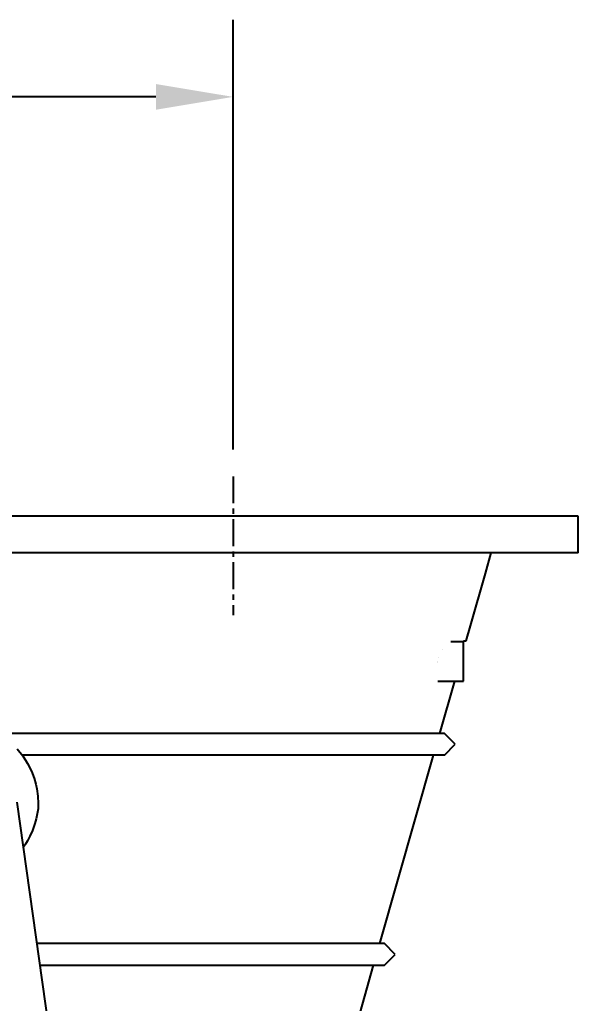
# Model space of a CAD drawing. Header units: inches. Extents: x 0 to 533, y 0 to 406.
# Drawn here: x 214.87 to 240.89, y 201.52 to 247.38 of the extents above; entities that cross this region are included whole.
import ezdxf

# ---------------------------------------------------------------- set-up
doc = ezdxf.new("R2010")
doc.units = ezdxf.units.IN
doc.header["$MEASUREMENT"] = 0
doc.linetypes.add('CENTER', pattern=[2, 1.25, -0.25, 0.25, -0.25])
doc.layers.add('UnFound-2', color=7, linetype='Continuous')
doc.styles.get("Standard").update_dxf_attribs({"font": 'arial.ttf'})
doc.dimstyles.new('STANDARD 2 PLCS', dxfattribs={"dimtxt": 0.125, "dimasz": 0.18, "dimexe": 0.18, "dimexo": 0.0625, "dimgap": 0.09, "dimtad": 0, "dimtih": 1, "dimtoh": 1, "dimzin": 4, "dimdsep": 46, "dimtxsty": 'Standard', "dimcen": 0.09, "dimaunit": 1, "dimadec": 0, "dimazin": 1, "dimtfac": 1, "dimtofl": 0, "dimtmove": 1, "dimatfit": 3, "dimfxl": 1, "dimtolj": 1, "dimtzin": 4, "dimarcsym": 0})

# ---------------------------------------------------------------- blocks, each defined once
blk = doc.blocks.new('P1DISCHARGESV')
at = {"color": 5, "linetype": 'CENTER'}
blk.add_line((-18.801, 34.347), (-18.801, 27.878), dxfattribs=at)
for p, q in [((-2.722, 32.5), (-34.88, 32.5)), ((-2.723, 30.777), (-2.722, 32.5)), ((-2.723, 30.777), (-30.183, 30.777)), ((-7.049, 29.821), (-6.778, 30.777)), ((-7.742, 27.388), (-7.049, 29.821)), ((-7.945, 26.685), (-7.742, 27.388)), ((-8.066, 26.634), (-8.667, 26.634)), ((-8.066, 26.634), (-8.066, 26.685)), ((-8.066, 26.685), (-7.945, 26.685)), ((-8.066, 24.802), (-8.066, 26.634)), ((-9.264, 24.802), (-8.066, 24.802)), ((-9.176, 22.359), (-8.481, 24.802)), ((-8.961, 22.359), (-29.321, 22.359)), ((-8.458, 21.857), (-8.961, 22.359)), ((-28.861, 21.644), (-28.602, 21.312)), ((-8.961, 21.354), (-8.458, 21.857)), ((-8.961, 21.354), (-28.632, 21.354)), ((-28.602, 21.312), (-28.378, 20.963)), ((-11.97, 12.562), (-9.464, 21.354)), ((-28.378, 20.963), (-28.195, 20.599)), ((-28.195, 20.599), (-28.071, 20.276)), ((-28.071, 20.276), (-27.991, 20.002)), ((-27.991, 20.002), (-27.944, 19.78)), ((-27.944, 19.78), (-27.899, 19.445)), ((-27.899, 19.445), (-27.887, 19.104)), ((-26.229, 0.503), (-28.866, 19.166)), ((-27.887, 18.854), (-27.944, 18.544)), ((-27.887, 19.104), (-27.887, 18.854)), ((-27.978, 18.376), (-28.035, 18.157)), ((-27.944, 18.544), (-27.978, 18.376)), ((-28.035, 18.157), (-28.15, 17.831)), ((-28.268, 17.567), (-28.378, 17.36)), ((-28.15, 17.831), (-28.268, 17.567)), ((-28.468, 17.208), (-28.566, 17.06)), ((-28.378, 17.36), (-28.468, 17.208)), ((-11.755, 12.562), (-27.928, 12.562)), ((-11.252, 12.059), (-11.755, 12.562)), ((-11.755, 11.557), (-11.252, 12.059)), ((-27.786, 11.557), (-11.755, 11.557)), ((-14.83, 2.513), (-12.257, 11.557))]:
    blk.add_line(p, q)
at = {"layer": 'UnFound-2', "color": 7, "lineweight": 9}
for points in [[(-8.966, 26.397, 0.000482, 0.000482, 0), (-8.956, 26.41, 0.000482, 0.000482, 0), (-8.947, 26.422, 0.000482, 0.000482, 0), (-8.939, 26.434, 0.000482, 0.000482, 0), (-8.93, 26.447, 0.000482, 0.000482, 0), (-8.921, 26.459, 0.000482, 0.000482, 0), (-8.911, 26.471, 0.000482, 0.000482, 0), (-8.902, 26.482, 0.000482, 0.000482, 0), (-8.892, 26.493, 0.000482, 0.000482, 0), (-8.883, 26.502, 0.000482, 0.000482, 0), (-8.874, 26.513, 0.000482, 0.000482, 0), (-8.863, 26.522, 0.000482, 0.000482, 0), (-8.856, 26.531, 0.000482, 0.000482, 0), (-8.846, 26.54, 0.000482, 0.000482, 0), (-8.836, 26.548, 0.000482, 0.000482, 0), (-8.827, 26.557, 0.000482, 0.000482, 0), (-8.817, 26.565, 0.000482, 0.000482, 0), (-8.81, 26.573, 0.000482, 0.000482, 0), (-8.8, 26.579, 0.000482, 0.000482, 0), (-8.793, 26.585, 0.000482, 0.000482, 0), (-8.782, 26.591, 0.000482, 0.000482, 0), (-8.776, 26.597, 0.000482, 0.000482, 0), (-8.766, 26.603, 0.000482, 0.000482, 0), (-8.758, 26.608, 0.000482, 0.000482, 0), (-8.75, 26.612, 0.000482, 0.000482, 0), (-8.742, 26.616, 0.000482, 0.000482, 0), (-8.732, 26.619, 0.000482, 0.000482, 0), (-8.725, 26.623, 0.000482, 0.000482, 0), (-8.717, 26.625, 0.000482, 0.000482, 0), (-8.711, 26.628, 0.000482, 0.000482, 0), (-8.703, 26.631, 0.000482, 0.000482, 0), (-8.695, 26.631, 0.000482, 0.000482, 0), (-8.687, 26.633, 0.000482, 0.000482, 0), (-8.681, 26.634, 0.000482, 0.000482, 0), (-8.672, 26.634, 0.000482, 0.000482, 0), (-8.667, 26.634, 0.000482, 0.000482, 0)], [(-8.066, 26.634, 0.0051, 0.0051, 0), (-8.066, 26.686, 0.0051, 0.0051, 0)], [(-9.286, 25.718, 0.00112, 0.00112, 0), (-9.279, 25.742, 0.00112, 0.00112, 0), (-9.268, 25.769, 0.00112, 0.00112, 0), (-9.261, 25.793, 0.00112, 0.00112, 0), (-9.252, 25.819, 0.00112, 0.00112, 0), (-9.242, 25.845, 0.00112, 0.00112, 0), (-9.232, 25.87, 0.00112, 0.00112, 0), (-9.223, 25.896, 0.00112, 0.00112, 0), (-9.213, 25.92, 0.00112, 0.00112, 0), (-9.204, 25.944, 0.00112, 0.00112, 0), (-9.193, 25.969, 0.00112, 0.00112, 0), (-9.184, 25.993, 0.00112, 0.00112, 0), (-9.174, 26.017, 0.00112, 0.00112, 0), (-9.163, 26.039, 0.00112, 0.00112, 0), (-9.151, 26.06, 0.00112, 0.00112, 0), (-9.143, 26.083, 0.00112, 0.00112, 0), (-9.132, 26.102, 0.00112, 0.00112, 0), (-9.125, 26.12, 0.00112, 0.00112, 0), (-9.115, 26.138, 0.00112, 0.00112, 0), (-9.108, 26.154, 0.00112, 0.00112, 0), (-9.099, 26.17, 0.00112, 0.00112, 0), (-9.093, 26.184, 0.00112, 0.00112, 0), (-9.086, 26.198, 0.00112, 0.00112, 0), (-9.079, 26.212, 0.00112, 0.00112, 0), (-9.071, 26.222, 0.00112, 0.00112, 0), (-9.066, 26.235, 0.00112, 0.00112, 0), (-9.06, 26.247, 0.00112, 0.00112, 0), (-9.052, 26.259, 0.00112, 0.00112, 0), (-9.046, 26.269, 0.00112, 0.00112, 0), (-9.04, 26.281, 0.00112, 0.00112, 0), (-9.034, 26.292, 0.00112, 0.00112, 0), (-9.026, 26.303, 0.00112, 0.00112, 0), (-9.019, 26.314, 0.00112, 0.00112, 0), (-9.014, 26.324, 0.00112, 0.00112, 0), (-9.007, 26.336, 0.00112, 0.00112, 0), (-9, 26.345, 0.00112, 0.00112, 0), (-8.993, 26.356, 0.00112, 0.00112, 0), (-8.987, 26.366, 0.00112, 0.00112, 0), (-8.981, 26.377, 0.00112, 0.00112, 0), (-8.973, 26.387, 0.00112, 0.00112, 0), (-8.966, 26.397, 0.00112, 0.00112, 0)], [(-9.42, 25.041, 0.00106, 0.00106, 0), (-9.42, 25.053, 0.00106, 0.00106, 0), (-9.42, 25.063, 0.00106, 0.00106, 0), (-9.42, 25.075, 0.00106, 0.00106, 0), (-9.42, 25.086, 0.00106, 0.00106, 0), (-9.42, 25.098, 0.00106, 0.00106, 0), (-9.42, 25.111, 0.00106, 0.00106, 0), (-9.42, 25.122, 0.00106, 0.00106, 0), (-9.418, 25.135, 0.00106, 0.00106, 0), (-9.418, 25.146, 0.00106, 0.00106, 0), (-9.416, 25.159, 0.00106, 0.00106, 0), (-9.416, 25.172, 0.00106, 0.00106, 0), (-9.414, 25.184, 0.00106, 0.00106, 0), (-9.413, 25.196, 0.00106, 0.00106, 0), (-9.412, 25.209, 0.00106, 0.00106, 0), (-9.411, 25.222, 0.00106, 0.00106, 0), (-9.41, 25.237, 0.00106, 0.00106, 0), (-9.408, 25.249, 0.00106, 0.00106, 0), (-9.404, 25.263, 0.00106, 0.00106, 0), (-9.403, 25.278, 0.00106, 0.00106, 0), (-9.399, 25.295, 0.00106, 0.00106, 0), (-9.396, 25.312, 0.00106, 0.00106, 0), (-9.394, 25.331, 0.00106, 0.00106, 0), (-9.388, 25.351, 0.00106, 0.00106, 0), (-9.383, 25.373, 0.00106, 0.00106, 0), (-9.379, 25.396, 0.00106, 0.00106, 0), (-9.373, 25.421, 0.00106, 0.00106, 0), (-9.365, 25.447, 0.00106, 0.00106, 0), (-9.361, 25.473, 0.00106, 0.00106, 0), (-9.354, 25.502, 0.00106, 0.00106, 0), (-9.346, 25.528, 0.00106, 0.00106, 0), (-9.337, 25.555, 0.00106, 0.00106, 0), (-9.331, 25.582, 0.00106, 0.00106, 0), (-9.322, 25.609, 0.00106, 0.00106, 0), (-9.313, 25.637, 0.00106, 0.00106, 0), (-9.305, 25.663, 0.00106, 0.00106, 0), (-9.296, 25.692, 0.00106, 0.00106, 0), (-9.286, 25.718, 0.00106, 0.00106, 0)], [(-9.264, 24.802, 0.000794, 0.000794, 0), (-9.273, 24.802, 0.000794, 0.000794, 0), (-9.283, 24.803, 0.000794, 0.000794, 0), (-9.292, 24.804, 0.000794, 0.000794, 0), (-9.3, 24.806, 0.000794, 0.000794, 0), (-9.309, 24.81, 0.000794, 0.000794, 0), (-9.317, 24.814, 0.000794, 0.000794, 0), (-9.327, 24.818, 0.000794, 0.000794, 0), (-9.334, 24.823, 0.000794, 0.000794, 0), (-9.343, 24.827, 0.000794, 0.000794, 0), (-9.349, 24.834, 0.000794, 0.000794, 0), (-9.358, 24.842, 0.000794, 0.000794, 0), (-9.363, 24.849, 0.000794, 0.000794, 0), (-9.369, 24.857, 0.000794, 0.000794, 0), (-9.375, 24.865, 0.000794, 0.000794, 0), (-9.381, 24.874, 0.000794, 0.000794, 0), (-9.384, 24.882, 0.000794, 0.000794, 0), (-9.388, 24.89, 0.000794, 0.000794, 0), (-9.392, 24.899, 0.000794, 0.000794, 0), (-9.394, 24.906, 0.000794, 0.000794, 0), (-9.397, 24.914, 0.000794, 0.000794, 0), (-9.401, 24.923, 0.000794, 0.000794, 0), (-9.403, 24.932, 0.000794, 0.000794, 0), (-9.406, 24.941, 0.000794, 0.000794, 0), (-9.408, 24.949, 0.000794, 0.000794, 0), (-9.41, 24.958, 0.000794, 0.000794, 0), (-9.411, 24.968, 0.000794, 0.000794, 0), (-9.412, 24.978, 0.000794, 0.000794, 0), (-9.414, 24.988, 0.000794, 0.000794, 0), (-9.416, 24.998, 0.000794, 0.000794, 0), (-9.416, 25.007, 0.000794, 0.000794, 0), (-9.418, 25.02, 0.000794, 0.000794, 0), (-9.418, 25.03, 0.000794, 0.000794, 0), (-9.42, 25.041, 0.000794, 0.000794, 0)]]:
    blk.add_lwpolyline(points, format="xyseb", dxfattribs=at)
blk = doc.blocks.new('*D153')
at = {"color": 0, "lineweight": -2, "transparency": 16777216}
for p, q in [((158.817, 231.255), (158.817, 247.383)), ((224.814, 227.338), (224.814, 247.383)), ((162.417, 243.783), (190.811, 243.783)), ((221.214, 243.783), (196.299, 243.783))]:
    blk.add_line(p, q, dxfattribs=at)
at = {"color": 0, "transparency": 16777216}
for points in [[(162.417, 244.383), (162.417, 243.183), (158.817, 243.783)], [(221.214, 244.383), (221.214, 243.183), (224.814, 243.783)]]:
    blk.add_solid(points, dxfattribs=at)
at = {"layer": 'Defpoints', "color": 0, "transparency": 16777216}
for p in [(224.814, 243.783), (158.817, 230.005), (224.814, 226.088)]:
    blk.add_point(p, dxfattribs=at)
at = {"color": 0, "transparency": 16777216, "insert": (193.555, 243.783), "char_height": 2.5, "attachment_point": 5}
blk.add_mtext('\\A1;B', dxfattribs=at)

msp = doc.modelspace()

# ---------------------------------------------------------------- block references
msp.add_blockref('P1DISCHARGESV', (243.61508, 191.74027))

# ---------------------------------------------------------------- dimensions: what is measured, and where the dimension line sits
dim = msp.add_linear_dim(base=(224.81392, 243.78318), p1=(158.81703, 230.00505), p2=(224.81392, 226.08776), text='B', dimstyle='STANDARD 2 PLCS', override={"dimscale": 20, "dimdec": 4, "dimtdec": 4})
dim.commit()
dim.dimension.update_dxf_attribs({"geometry": '*D153', "text_midpoint": (193.55497, 243.78318), "dimtype": 160})

doc.saveas('drawing.dxf')
